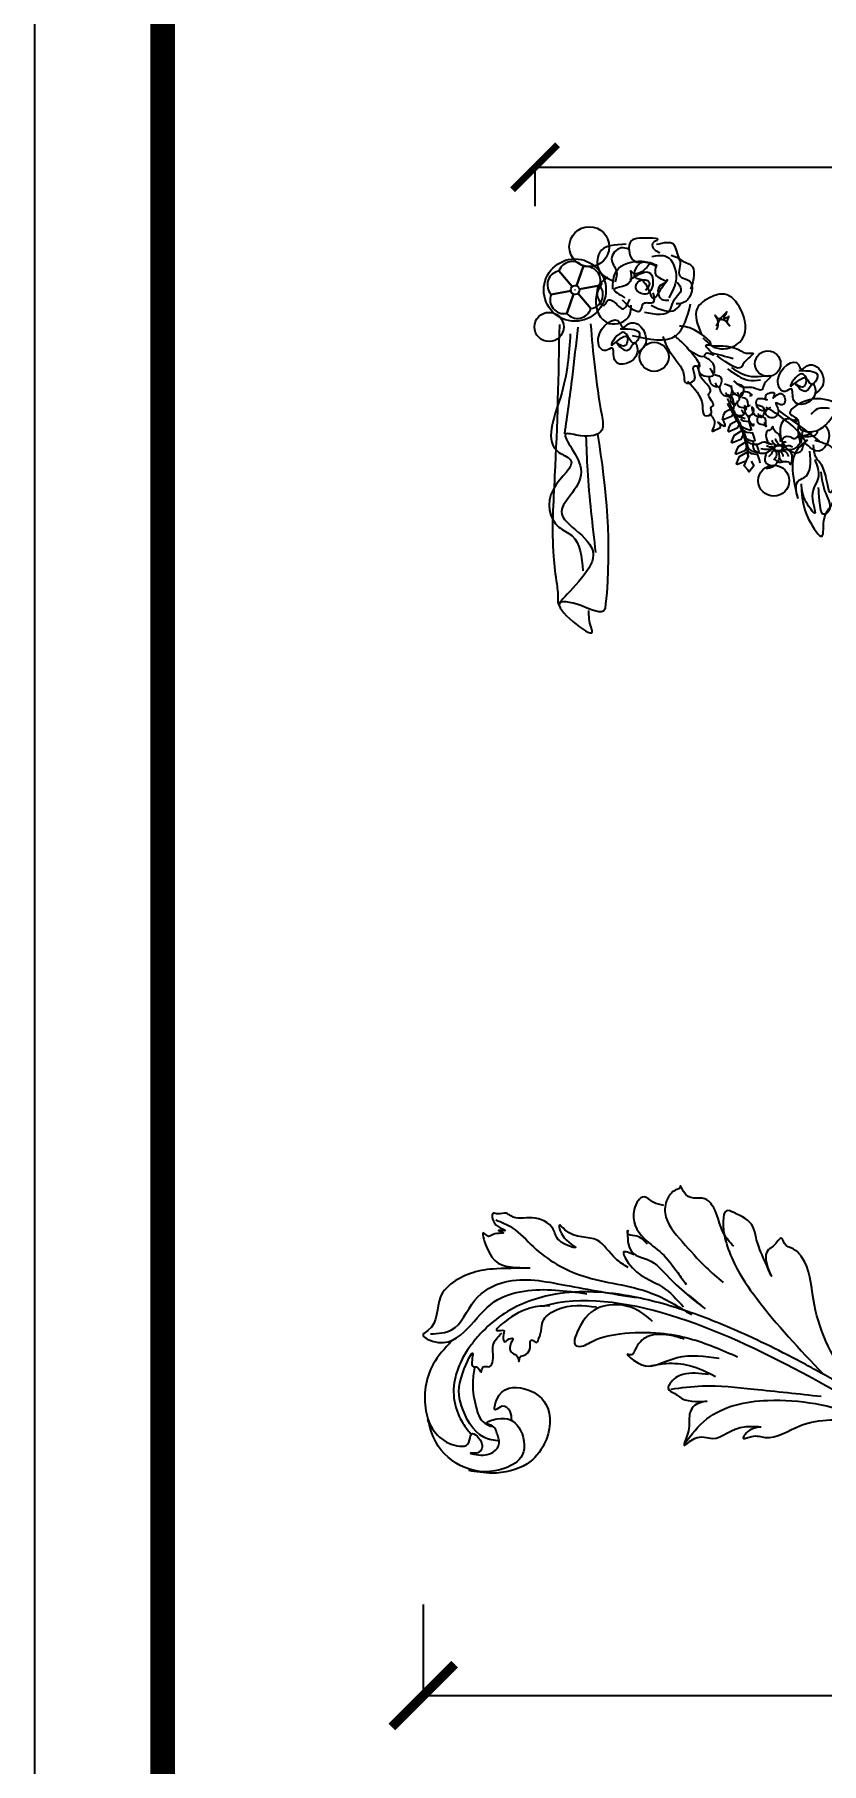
# Model space of a CAD drawing. Extents: x 3172 to 33391, y 13916 to 34175.
# Drawn here: x 13771 to 14648, y 15682 to 17609 of the extents above; entities that cross this region are included whole.
import ezdxf

# ---------------------------------------------------------------- set-up
doc = ezdxf.new("R2010")
doc.units = 0
doc.layers.get('0').update_dxf_attribs({"linetype": 'CONTINUOUS'})
doc.layers.get('DEFPOINTS').update_dxf_attribs({"linetype": 'CONTINUOUS'})
doc.layers.add('PUB_DIM', color=252, linetype='CONTINUOUS')
doc.dimstyles.new('ISO-25', dxfattribs={"dimtxt": 2.5, "dimasz": 2.5, "dimexe": 1.25, "dimexo": 0.625, "dimtad": 1, "dimdec": 4, "dimdsep": 46, "dimlunit": 6, "dimtxsty": 'Standard', "dimcen": 2.5, "dimadec": 0, "dimazin": 0, "dimtfac": 1, "dimtdec": 4, "dimtmove": 0, "dimatfit": 3, "dimfxl": 1, "dimtolj": 1, "dimtzin": 0, "dimarcsym": 0})

# ---------------------------------------------------------------- blocks, each defined once
blk = doc.blocks.new('_ARCHTICK')
at = {"color": 0, "linetype": 'ByBlock', "const_width": 0.15}
blk.add_lwpolyline([(-0.5, -0.5), (0.5, 0.5)], dxfattribs=at)
blk = doc.blocks.new('*D52')
at = {"color": 0, "lineweight": -2}
for p, q in [((14204.3, 15859.3), (14204.3, 15756.5)), ((16011.9, 15858.7), (16011.9, 15756.5)), ((14204.3, 15757.8), (16011.9, 15757.8))]:
    blk.add_line(p, q, dxfattribs=at)
at = {"layer": 'DEFPOINTS', "color": 0}
for p in [(14204.3, 15859.9), (16011.9, 15859.3), (16011.9, 15757.8)]:
    blk.add_point(p, dxfattribs=at)
at = {"color": 0, "lineweight": -2, "xscale": 70, "yscale": 70, "zscale": 70, "rotation": 180}
blk.add_blockref('_ARCHTICK', (14204.3, 15757.8), dxfattribs=at)
at = {"color": 0, "lineweight": -2, "xscale": 70, "yscale": 70, "zscale": 70}
blk.add_blockref('_ARCHTICK', (16011.9, 15757.8), dxfattribs=at)
at = {"color": 0, "insert": (15108.1, 15808.4), "char_height": 100, "attachment_point": 5}
blk.add_mtext('\\A1;1800', dxfattribs=at)
blk = doc.blocks.new('*D68')
at = {"color": 0, "lineweight": -2}
for p, q in [((14329, 17417.2), (14329, 17462)), ((14329, 17460.7), (16129.3, 17460.7)), ((16129.3, 17417.2), (16129.3, 17462))]:
    blk.add_line(p, q, dxfattribs=at)
at = {"layer": 'DEFPOINTS', "color": 0}
for p in [(16129.3, 17460.7), (14329, 17416.6), (16129.3, 17416.6)]:
    blk.add_point(p, dxfattribs=at)
at = {"color": 0, "lineweight": -2, "xscale": 50, "yscale": 50, "zscale": 50, "rotation": 180}
blk.add_blockref('_ARCHTICK', (14329, 17460.7), dxfattribs=at)
at = {"color": 0, "lineweight": -2, "xscale": 50, "yscale": 50, "zscale": 50}
blk.add_blockref('_ARCHTICK', (16129.3, 17460.7), dxfattribs=at)
at = {"color": 0, "insert": (15229.1, 17508), "char_height": 80, "attachment_point": 5}
blk.add_mtext('\\A1;1,800', dxfattribs=at)

msp = doc.modelspace()

# ---------------------------------------------------------------- linework, layer by layer
at = {"color": 7}
for p, q in [((14355.60125, 17345.15166), (14370.42618, 17327.69827)), ((14370.42618, 17327.69827), (14355.60125, 17345.15166)), ((14382.74883, 17349.60727), (14375.23717, 17328.57644)), ((14375.23717, 17328.57644), (14382.74883, 17349.60727)), ((14346.81215, 17319.08262), (14368.78121, 17323.09275)), ((14368.78121, 17323.09275), (14346.81215, 17319.08262)), ((14364.24461, 17297.79993), (14371.94723, 17319.3654)), ((14371.94723, 17319.3654), (14364.24461, 17297.79993)), ((14391.21561, 17303.22287), (14376.75821, 17320.24357)), ((14376.75821, 17320.24357), (14391.21561, 17303.22287)), ((14400.93073, 17328.96116), (14378.40318, 17324.84909)), ((14378.40318, 17324.84909), (14400.93073, 17328.96116))]:
    msp.add_line(p, q, dxfattribs=at)
msp.add_lwpolyline([(22702.221, 13915.60471), (22702.221, 20586.55623), (13771.04168, 20586.55623), (13771.04168, 13915.60471)], close=True)
at = {"const_width": 27.3213}
msp.add_lwpolyline([(22588.38223, 14029.44347), (22588.38223, 20472.71746), (13913.86849, 20472.71746), (13913.86849, 14029.44347)], close=True, dxfattribs=at)
at = {"color": 7}
for points in [[(14550.16811, 17187.47894), (14548.07042, 17183.12869), (14538.81269, 17179.20627), (14537.78208, 17179.70283), (14539.05233, 17183.91741), (14541.04034, 17188.04017), (14547.70844, 17191.98021)], [(14563.05138, 17180.48306), (14557.08851, 17182.34), (14552.3404, 17185.13583), (14550.73959, 17189.7176)], [(14556.29723, 17173.85101), (14554.40046, 17169.91744), (14545.14274, 17165.99502), (14544.11213, 17166.49158), (14545.38238, 17170.70616), (14547.37039, 17174.82891), (14553.74631, 17178.59631)], [(14561.24637, 17163.57052), (14558.26437, 17157.38637), (14549.00664, 17153.46395), (14547.97603, 17153.96051), (14549.24628, 17158.17508), (14551.23429, 17162.29784), (14558.33872, 17166.4957), (14561.48601, 17168.28166)], [(14569.38142, 17167.2718), (14563.41856, 17169.12875), (14558.67045, 17171.92458), (14557.06963, 17176.50635)], [(14570.50411, 17167.49296), (14569.52899, 17171.26522), (14567.70741, 17176.96951), (14561.24753, 17177.79575), (14558.24779, 17180.00319)], [(14574.36801, 17154.96189), (14573.39289, 17158.73415), (14571.57132, 17164.43843), (14565.11143, 17165.26468), (14562.1117, 17167.47212)], [(14565.82805, 17150.94765), (14562.84604, 17144.7635), (14553.58832, 17140.84108), (14552.55771, 17141.33764), (14553.82796, 17145.55221), (14555.81597, 17149.67497), (14562.9204, 17153.87283), (14566.06769, 17155.65879)], [(14573.24533, 17154.74073), (14567.28246, 17156.59768), (14562.53435, 17159.39351), (14560.93354, 17163.97528)], [(14577.827, 17142.11786), (14571.86413, 17143.97481), (14567.11602, 17146.77063), (14565.51521, 17151.35241)], [(14578.94969, 17142.33902), (14577.97457, 17146.11128), (14576.15299, 17151.81556), (14569.69311, 17152.64181), (14566.69337, 17154.84925)], [(14566.91298, 17139.50153), (14563.93098, 17133.31738), (14554.67325, 17129.39496), (14553.64265, 17129.89152), (14554.91289, 17134.1061), (14556.9009, 17138.22885), (14564.00533, 17142.42671), (14567.15262, 17144.21267)], [(14569.76518, 17133.30068), (14572.70943, 17127.81755), (14567.48205, 17121.19109), (14566.6356, 17123.12312), (14562.16374, 17128.07213), (14564.74082, 17133.94331)], [(14580.03463, 17130.8929), (14579.05951, 17134.66516), (14577.23793, 17140.36945), (14570.77805, 17141.19569), (14567.77831, 17143.40313)]]:
    msp.add_lwpolyline(points, dxfattribs=at)
for centre, radius in [((14389.36817, 17372.18619), 22.21623), ((14373.31954, 17323.86342), 34.68676), ((14373.5922, 17323.97092), 4.89048), ((14373.5922, 17323.97092), 3.49615311422651e-12), ((14344.60839, 17282.73415), 16.28924), ((14461.74563, 17249.42753), 16.2055), ((14588.40619, 17241.81459), 14.27426), ((14595.07253, 17111.443), 17.23469)]:
    msp.add_circle(centre, radius, dxfattribs=at)
for centre, start, end in [((14358.41376, 17329.6873), 100.30774124, 222.42947672), ((14370.40684, 17339.87423), 38.25972676, 160.38146224), ((14386.13195, 17334.25764), 340.30774124, 102.42947672), ((14361.4122, 17313.26066), 158.25972676, 280.38146224), ((14388.95755, 17318.77786), 278.25972676, 40.38146224), ((14376.23088, 17307.96782), 220.30774124, 342.42947672)]:
    msp.add_arc(centre, 15.71804, start, end, dxfattribs=at)
for points in [[(14468.5066, 17365.35437), (14463.08215, 17368.06456), (14460.36991, 17376.19514), (14465.79438, 17380.26043), (14456.30156, 17381.61552), (14434.60368, 17376.19514), (14440.02814, 17355.8687), (14450.87708, 17355.8687)], [(14464.43826, 17374.84004), (14483.4239, 17374.84004), (14490.20449, 17358.57889), (14502.40953, 17351.80341), (14502.40953, 17324.70151)], [(14430.53533, 17374.84004), (14400.70075, 17365.35437), (14400.70075, 17345.02794), (14415.61803, 17334.18718)], [(14433.24757, 17369.41965), (14425.11086, 17370.77476), (14414.26191, 17358.57889), (14419.68639, 17345.02794), (14418.33027, 17332.83208)], [(14415.61803, 17324.70151), (14419.68639, 17345.02794), (14448.16485, 17355.8687), (14464.43826, 17350.44832)], [(14459.01379, 17361.28908), (14475.28719, 17361.28908), (14486.13613, 17336.89737), (14477.99943, 17315.21584)], [(14480.71166, 17362.64418), (14490.20449, 17357.2238), (14490.20449, 17339.60756), (14501.05341, 17334.18718), (14496.98506, 17311.15056), (14486.13613, 17308.44036)], [(14410.19356, 17338.25246), (14397.98852, 17320.63622), (14406.12522, 17307.08526), (14410.19356, 17312.50565), (14421.0425, 17307.08526), (14426.46698, 17303.01998), (14434.60368, 17313.86075)], [(14457.65767, 17354.51361), (14453.58932, 17349.09322), (14437.31592, 17343.67284), (14435.9598, 17345.02794), (14435.9598, 17336.89737), (14416.97415, 17324.70151), (14429.17921, 17315.21584)], [(14434.60368, 17335.54227), (14457.65767, 17342.31775), (14460.36991, 17331.47699), (14452.2332, 17319.28113), (14441.38426, 17326.05661), (14445.45261, 17334.18718), (14456.30156, 17332.83208), (14452.2332, 17323.34642)], [(14464.43826, 17351.80341), (14464.43826, 17339.60756), (14475.28719, 17332.83208), (14468.5066, 17328.7668), (14469.86272, 17313.86075), (14477.99943, 17312.50565)], [(14403.41299, 17331.47699), (14396.6324, 17313.86075), (14411.54968, 17286.75883), (14434.60368, 17296.2445), (14435.9598, 17307.08526)], [(14460.36991, 17320.63622), (14460.36991, 17309.79546), (14449.52097, 17308.44036), (14446.80873, 17301.66488), (14426.46698, 17312.50565)], [(14487.49225, 17332.83208), (14491.56061, 17324.70151), (14482.06778, 17309.79546), (14479.35554, 17301.66488), (14450.87708, 17298.95469)], [(14516.09311, 17270.79132), (14529.28276, 17260.03124), (14543.11436, 17258.8882), (14560.33762, 17269.83698), (14558.24609, 17302.29098), (14540.19647, 17319.21211), (14524.96165, 17315.99562), (14509.75063, 17303.41885), (14514.53054, 17274.26232)], [(14437.31592, 17273.20788), (14486.13613, 17273.20788), (14502.40953, 17308.44036)], [(14458.503, 17306.95888), (14485.51441, 17302.10143), (14491.07602, 17308.04066)], [(14531.09768, 17283.80769), (14538.20929, 17291.18364), (14545.5854, 17284.06809), (14543.24155, 17289.27459), (14545.14866, 17294.30759), (14539.94414, 17291.96463), (14542.80481, 17299.51409), (14531.4422, 17292.31168), (14529.87963, 17295.78268), (14532.22348, 17290.57618), (14530.92539, 17279.5557)], [(14362.03485, 17163.64285), (14370.59458, 17226.61123), (14376.88722, 17282.43183)], [(14423.86783, 17280.5864), (14445.54214, 17273.35364), (14439.17162, 17264.60631), (14427.33843, 17276.78937), (14414.16058, 17262.51896), (14431.62884, 17271.79022), (14428.10072, 17261.45901), (14420.39326, 17265.00838), (14431.3798, 17256.65081), (14439.77303, 17265.01646), (14442.91418, 17253.9502), (14417.76518, 17245.60486), (14414.59718, 17259.29448), (14407.76322, 17256.395), (14399.34707, 17270.02784), (14423.59586, 17287.44548), (14426.27345, 17282.22698), (14433.29919, 17286.1378), (14444.61521, 17285.04939), (14451.30741, 17262.31585), (14443.51559, 17254.36035)], [(14368.21583, 17274.98589), (14357.20719, 17204.26936), (14355.63453, 17142.9817), (14368.21583, 17135.12431), (14349.34389, 17102.12325), (14355.63453, 17059.69334), (14369.78851, 17050.26447), (14382.36981, 17010.97751)], [(14511.81753, 17243.26013), (14513.81908, 17230.22363), (14527.7716, 17229.18918), (14523.96974, 17236.33175)], [(14528.83562, 17231.16574), (14528.33158, 17240.06367), (14522.88082, 17246.32856), (14517.79301, 17249.26117)], [(14623.15002, 17234.04266), (14643.83914, 17227.13866), (14637.75819, 17218.78894), (14626.46287, 17230.41822), (14613.88402, 17216.79646), (14630.55826, 17225.6463), (14627.19051, 17215.7847), (14619.83339, 17219.17273), (14630.32054, 17211.19505), (14638.33226, 17219.18044), (14641.33064, 17208.6172), (14617.32477, 17200.65119), (14614.30077, 17213.71855), (14607.77745, 17210.95087), (14599.74385, 17223.96403), (14622.89042, 17240.58996), (14625.4463, 17235.60866), (14632.15269, 17239.34172), (14642.95434, 17238.30278), (14649.34235, 17216.60259), (14641.9047, 17209.0087)], [(14531.80353, 17215.56623), (14526.23821, 17218.38522), (14523.74908, 17223.63826), (14523.2953, 17227.72387)], [(14528.82009, 17229.87305), (14536.61964, 17224.93284), (14533.36963, 17215.69425), (14529.85511, 17220.13594)], [(14543.30112, 17204.93314), (14537.73581, 17207.75213), (14535.24668, 17213.00517), (14534.79289, 17217.09078)], [(14540.31768, 17219.23996), (14548.11723, 17214.29975), (14544.86722, 17205.06116), (14541.3527, 17209.50285)], [(14550.13128, 17197.00354), (14548.5401, 17204.63385), (14543.24514, 17207.11117)], [(14551.62154, 17198.05907), (14551.60607, 17195.26892), (14547.74976, 17199.44017), (14547.92357, 17206.2447), (14552.90768, 17209.07723)], [(14556.44679, 17205.46942), (14550.88148, 17208.28841), (14548.39235, 17213.54145), (14547.93856, 17217.62706)], [(14555.75405, 17206.88479), (14555.99348, 17200.96281), (14552.77437, 17197.30452)], [(14553.46335, 17219.77624), (14561.2629, 17214.83602), (14558.01289, 17205.59743), (14554.49837, 17210.03913)], [(14567.87947, 17206.38754), (14570.6368, 17206.81455), (14565.94219, 17210.01315), (14559.23779, 17208.83719), (14557.1717, 17203.48969)], [(14566.36906, 17194.17181), (14564.77788, 17201.80212), (14559.48292, 17204.27944)], [(14586.34915, 17201.96001), (14586.74803, 17207.05026), (14595.72728, 17208.47669), (14594.20141, 17203.34901), (14601.36217, 17208.66383), (14607.14337, 17204.34294), (14604.60027, 17195.79684), (14597.18346, 17198.37107), (14600.31182, 17188.88508), (14590.3885, 17181.78619), (14586.20631, 17188.98073), (14591.14969, 17193.09368), (14582.2436, 17189.41324), (14576.20634, 17201.62316), (14588.05791, 17201.45265)], [(14662.43137, 17198.67763), (14629.88456, 17200.03273), (14613.61114, 17185.12667), (14621.74785, 17179.70629), (14623.10397, 17171.57572), (14638.02126, 17166.15534), (14663.78749, 17187.83687)], [(14543.294, 17197.89656), (14546.01941, 17192.38624), (14558.08135, 17170.17614), (14564.30043, 17150.41353), (14566.01105, 17138.15787)], [(14550.44452, 17195.01836), (14551.84561, 17185.8928), (14561.61237, 17185.16869), (14558.95107, 17190.16849)], [(14561.88514, 17195.62413), (14564.10391, 17190.71275), (14562.68071, 17191.80897), (14555.81965, 17194.15827), (14554.69772, 17200.49312)], [(14567.74588, 17184.70515), (14567.7304, 17181.91499), (14563.87409, 17186.08624), (14564.04791, 17192.89077), (14569.03201, 17195.7233)], [(14572.25488, 17175.4945), (14572.2394, 17172.70435), (14568.38309, 17176.8756), (14568.55691, 17183.68012), (14573.54101, 17186.51266)], [(14571.87838, 17193.53086), (14572.11781, 17187.60888), (14568.89871, 17183.95059)], [(14579.50411, 17181.7861), (14573.9388, 17184.60509), (14571.44967, 17189.85813), (14570.99589, 17193.94374)], [(14576.52067, 17196.09292), (14584.32023, 17191.1527), (14581.07021, 17181.91411), (14577.55569, 17186.35581)], [(14586.33427, 17173.8565), (14584.74309, 17181.4868), (14579.44813, 17183.96412)], [(14631.24067, 17153.95948), (14624.46008, 17163.44515), (14586.4888, 17193.25725)], [(14646.15795, 17155.31458), (14627.17232, 17170.22062), (14601.40609, 17189.19197)], [(14657.0069, 17191.90216), (14642.0896, 17190.54706), (14636.66515, 17185.12667)], [(14584.17149, 17176.58985), (14586.39026, 17171.67847), (14584.96706, 17172.77468), (14578.106, 17175.12399), (14576.98407, 17181.45884)], [(14632.59679, 17156.66967), (14616.32337, 17133.63305), (14621.74785, 17092.98018), (14621.74785, 17110.59642), (14628.52844, 17114.66171), (14635.30903, 17144.47381)], [(14640.7335, 17156.66967), (14659.71913, 17148.5391), (14666.49972, 17116.0168), (14658.36302, 17098.40057), (14650.22631, 17125.50248), (14642.0896, 17137.69834), (14639.37738, 17151.24929)], [(14596.27192, 17135.44165), (14601.14322, 17132.06562), (14605.95701, 17132.82268)], [(14640.7335, 17134.98815), (14644.80184, 17116.0168), (14638.02126, 17094.33528), (14640.7335, 17075.36395), (14631.24067, 17087.5598), (14625.8162, 17107.88623)], [(14647.51407, 17121.43718), (14652.93854, 17097.04547), (14655.65078, 17076.71904), (14651.58243, 17074.00885), (14646.15795, 17088.9149), (14644.80184, 17103.82095)], [(14625.8162, 17103.82095), (14633.95291, 17068.58847), (14648.87019, 17049.61713), (14651.58243, 17069.94357), (14663.78749, 17094.33528), (14663.78749, 17099.75566)], [(14550.39574, 16258.39636), (14539.3756, 16272.34452), (14532.02887, 16292.16557), (14518.06991, 16311.25251), (14494.56022, 16319.32778), (14490.8868, 16325.20067), (14489.95707, 16322.83942), (14488.68279, 16322.26419), (14477.66265, 16313.45482), (14473.98923, 16295.10198), (14493.09091, 16263.53515), (14519.53932, 16234.90473), (14538.6409, 16218.0201)], [(14472.51993, 16303.91135), (14460.76508, 16307.58193), (14450.47954, 16313.45482), (14439.45939, 16299.50666), (14450.47954, 16267.20573), (14470.31581, 16250.3211), (14487.94809, 16229.03178), (14497.49893, 16215.81779)], [(14701.73957, 16088.082), (14678.22988, 16112.30774), (14639.29192, 16198.93315), (14626.06766, 16246.65051), (14616.51682, 16255.45988), (14606.96598, 16261.33277), (14604.02726, 16267.20573), (14594.47653, 16258.39636), (14589.3337, 16254.72578), (14588.59911, 16234.17056), (14592.27242, 16225.36126), (14581.98698, 16248.85289), (14575.37485, 16267.93983), (14571.70143, 16280.41972), (14550.39574, 16295.83615), (14542.31431, 16298.03846), (14538.6409, 16286.29267), (14541.2992, 16264.90345), (14551.33636, 16238.82711), (14576.09446, 16200.04691), (14649.69961, 16116.469)], [(14432.84726, 16234.90473), (14418.88841, 16244.4482), (14398.31742, 16265.00336), (14362.31818, 16276.7492), (14356.44075, 16281.88799), (14359.37946, 16270.87625), (14374.07302, 16256.92809), (14355.70605, 16265.00336), (14349.09392, 16277.48331), (14325.58422, 16289.96319), (14302.07453, 16292.16557), (14296.93181, 16295.10198), (14287.2696, 16294.46183), (14282.23825, 16295.10198), (14283.70755, 16284.0903), (14293.25839, 16277.48331), (14295.4624, 16276.01503), (14288.11567, 16276.01503), (14293.25839, 16273.81272), (14282.23825, 16271.61035), (14277.09542, 16269.40804), (14271.9527, 16273.07862), (14274.89141, 16257.66219), (14307.21724, 16234.90473), (14322.64551, 16234.17056), (14291.05438, 16233.43646), (14262.40186, 16229.76594), (14223.4639, 16201.86963), (14209.50504, 16164.42985), (14204.36232, 16160.02516), (14214.64776, 16152.684), (14253.58572, 16166.63216), (14283.70755, 16196.73078), (14316.76809, 16208.47663), (14386.56258, 16205.54015)], [(14285.17696, 16287.76088), (14303.54383, 16278.95151), (14327.05363, 16257.66219), (14382.15445, 16225.36126), (14458.56097, 16206.27432), (14503.37635, 16182.04852)], [(14454.15295, 16260.59867), (14440.1941, 16270.14214), (14432.11256, 16273.07862), (14432.11256, 16275.28093), (14432.84726, 16261.33277), (14454.15295, 16243.7141), (14483.54007, 16218.0201), (14518.06991, 16189.38968), (14498.23363, 16205.54015)], [(14439.45939, 16248.85289), (14427.70454, 16251.7893), (14432.84726, 16240.04352), (14471.05052, 16212.88131), (14494.56022, 16190.85789)], [(14212.44376, 16160.75926), (14235.95345, 16165.16395), (14261.66726, 16198.19905), (14295.4624, 16218.7542), (14362.31818, 16215.08362), (14441.6634, 16201.13546)], [(14345.28757, 16191.9483), (14294.72769, 16173.97332), (14286.64626, 16164.42985), (14293.99309, 16164.42985), (14293.25839, 16157.82279), (14295.4624, 16151.9499), (14298.40111, 16154.15221), (14304.27853, 16155.62048), (14302.07453, 16150.48169), (14303.54383, 16139.46995), (14309.42125, 16135.06526), (14310.89066, 16129.92647), (14313.09467, 16135.79936), (14316.03338, 16136.53353), (14323.38021, 16145.34284), (14323.38021, 16151.21579), (14324.11492, 16153.4181), (14327.05363, 16153.4181), (14329.99234, 16151.21579), (14332.93106, 16154.88637), (14338.80848, 16176.90973), (14353.50204, 16187.92147), (14397.58272, 16190.85789)], [(14460.03038, 16174.70742), (14440.1941, 16188.65558), (14402.72544, 16190.85789), (14377.01174, 16165.16395), (14374.80773, 16147.54521), (14382.88916, 16147.54521), (14390.23589, 16151.21579), (14423.29642, 16160.75926), (14468.84651, 16161.49337), (14501.17234, 16155.62048), (14554.80387, 16135.06526)], [(14235.95345, 16152.684), (14215.38247, 16126.99006), (14207.30104, 16074.86795), (14236.68816, 16037.42816), (14255.05513, 16039.63054), (14257.99385, 16049.17401), (14269.74869, 16038.16233), (14269.01399, 16031.55527), (14263.13656, 16027.88469), (14257.25914, 16027.88469), (14271.218, 16025.68238), (14288.85027, 16041.83285), (14287.38097, 16046.97164), (14281.50354, 16057.98338), (14275.62612, 16060.91979), (14286.64626, 16066.05864), (14310.89066, 16056.51517), (14314.56408, 16025.68238), (14295.4624, 16011.00012), (14250.64701, 16011.73422), (14218.32118, 16040.36464), (14209.50504, 16065.32448)], [(14289.58497, 16041.09874), (14271.9527, 16045.50343), (14246.97359, 16080.7409), (14248.443, 16117.44659), (14259.46315, 16138.73584), (14258.72855, 16131.39474), (14260.19785, 16124.05358), (14263.87127, 16124.05358), (14269.01399, 16118.18069), (14271.218, 16124.05358), (14277.09542, 16124.05358), (14282.23825, 16138.00174), (14282.23825, 16148.27931), (14291.78898, 16161.49337)], [(14495.29492, 16154.88637), (14478.39735, 16159.29099), (14451.94895, 16156.35458), (14439.45939, 16140.93822), (14436.52068, 16137.26764), (14432.11256, 16138.00174), (14438.72469, 16131.39474), (14469.95994, 16128.33783), (14487.21349, 16134.33116), (14534.27417, 16133.64413)], [(14530.2672, 16113.07222), (14501.00028, 16125.11406), (14475.17651, 16127.4077), (14456.81288, 16124.54062)], [(14522.2332, 16115.36592), (14493.54004, 16115.36592), (14479.19351, 16105.04435), (14477.47194, 16099.88356), (14484.93218, 16094.14932), (14495.83557, 16087.26827), (14519.93767, 16085.54801), (14508.46053, 16082.10748), (14501.00028, 16068.91882), (14499.27871, 16049.99593), (14495.26161, 16036.80727), (14506.73885, 16044.26176), (14526.82406, 16044.26176), (14564.12508, 16057.45042), (14580.19318, 16056.87698), (14570.43761, 16054.58334), (14561.25579, 16044.26176), (14570.43761, 16046.5554), (14585.358, 16045.40858), (14624.95444, 16058.59724), (14691.52238, 16062.61121), (14749.48246, 16045.98202), (14760.9597, 16037.38071)], [(14480.34122, 16099.31011), (14515.34681, 16102.75064), (14572.73304, 16099.31011), (14647.90893, 16091.28224)], [(14495.83557, 16038.52753), (14520.51163, 16066.05174), (14588.22728, 16086.69489), (14692.09623, 16069.49226), (14725.38025, 16056.87698)]]:
    msp.add_spline(points, degree=3, dxfattribs=at)
for points, knots in [([(14355.89841, 16972.5972), (14355.67984, 16972.97945), (14354.32886, 16976.1526), (14355.10544, 16986.16594), (14352.29377, 17002.85429), (14346.82831, 17046.96567), (14353.50704, 17143.17867), (14355.28917, 17229.32051), (14356.45219, 17285.53676)], [473.0995433655, 473.0995433655, 473.0995433655, 473.0995433655, 475.6855767223, 491.8612960738, 503.4078845556, 541.9638758801, 652.8652729851, 861.1973299464, 861.1973299464, 861.1973299464, 861.1973299464]), ([(14390.82129, 17286.04552), (14393.57977, 17254.17516), (14396.78539, 17217.13864), (14407.41861, 17162.68165), (14383.19221, 17159.27923), (14349.1983, 17169.77473), (14402.67403, 17116.16725), (14327.11854, 17070.82117), (14429.39869, 17038.19464), (14358.78352, 16981.6303), (14355.72189, 16973.54327)], [0, 0, 0, 0, 126.5197985633, 147.0285641886, 177.2473210586, 197.2829834766, 248.8995249381, 313.8373709378, 397.7759729264, 463.9190351526, 463.9190351526, 463.9190351526, 463.9190351526]), ([(14566.72883, 17138.06607), (14566.66204, 17142.64091), (14566.42058, 17159.17993), (14554.83005, 17180.26409), (14546.37515, 17196.89975), (14543.32384, 17202.95117)], [0, 0, 0, 0, 64.4776349695, 233.1005139697, 329.790973727, 329.790973727, 329.790973727, 329.790973727]), ([(14652.31048, 17172.81212), (14652.86335, 17172.24839), (14662.08222, 17161.46928), (14646.9128, 17131.30753), (14627.67978, 17158.9382), (14626.67198, 17138.51748), (14597.38185, 17146.88835), (14601.86182, 17188.28243), (14619.04975, 17177.47439), (14620.02226, 17180.04026), (14620.23513, 17181.28677)], [251.2869043387, 251.2869043387, 251.2869043387, 251.2869043387, 254.0033687447, 299.9716786941, 324.3482949142, 337.226903169, 365.0211399354, 416.8157701823, 426.9910733471, 432.8069289694, 432.8069289694, 432.8069289694, 432.8069289694]), ([(14622.74445, 17173.74311), (14620.23592, 17167.64492), (14626.53754, 17144.65024), (14626.53289, 17161.76183), (14627.2774, 17167.4206)], [91.6866205245, 91.6866205245, 91.6866205245, 91.6866205245, 121.5735125736, 140.8284803172, 140.8284803172, 140.8284803172, 140.8284803172]), ([(14637.31122, 17166.08848), (14637.22906, 17165.62892), (14635.96382, 17162.31453), (14619.09498, 17161.0925), (14643.00453, 17159.44931), (14644.05447, 17166.16093), (14643.97881, 17167.56037)], [172.6376684268, 172.6376684268, 172.6376684268, 172.6376684268, 174.820573551, 189.5412874229, 213.488860504, 219.271561216, 219.271561216, 219.271561216, 219.271561216]), ([(14398.73483, 17163.40458), (14407.97055, 17103.30107), (14414.83214, 17040.08019), (14406.14871, 16959.89075), (14382.16585, 16973.80159), (14332.45791, 16982.91248), (14398.95154, 16929.64641), (14389.13943, 16953.31121), (14389.00558, 16960.65812), (14388.89259, 16966.85935)], [54.0304087502, 54.0304087502, 54.0304087502, 54.0304087502, 286.549536755, 293.5310182115, 326.8655766954, 357.1311685113, 415.532411689, 419.8622819168, 443.2986917496, 443.2986917496, 443.2986917496, 443.2986917496]), ([(14396.81082, 17031.25138), (14393.19142, 17061.82917), (14388.07973, 17105.01428), (14386.43082, 17148.42078), (14386.10381, 17161.10259)], [0, 0, 0, 0, 114.0435858101, 161.0640824015, 161.0640824015, 161.0640824015, 161.0640824015]), ([(15043.4887, 15994.47623), (15043.64592, 15994.49141), (15043.85297, 15994.50016), (15044.48039, 15994.48253), (15044.95229, 15994.42934), (15045.91421, 15994.22731), (15046.40421, 15994.0789), (15047.27303, 15993.73113), (15047.65099, 15993.5314), (15048.05749, 15993.26827), (15048.16644, 15993.18731), (15048.29873, 15993.07888), (15048.34087, 15993.04118), (15048.4246, 15992.96072), (15048.46389, 15992.91984), (15048.57818, 15992.79129), (15048.65006, 15992.69765), (15048.83496, 15992.41163), (15048.95031, 15992.19151), (15049.17193, 15991.60157), (15049.27664, 15991.23192), (15049.43453, 15990.33729), (15049.48716, 15989.8131), (15049.50915, 15988.63726), (15049.47853, 15987.98612), (15049.26788, 15986.1491), (15049.00307, 15984.88938), (15048.20846, 15982.31092), (15047.67957, 15980.99241), (15046.41207, 15978.45605), (15045.67354, 15977.2383), (15044.07701, 15975.04266), (15043.21885, 15974.06569), (15041.89727, 15972.82107), (15041.43078, 15972.4319), (15040.70271, 15971.8948), (15040.43187, 15971.71178), (15039.95571, 15971.41729), (15039.74531, 15971.29736), (15039.31575, 15971.0717), (15039.09866, 15970.96723), (15038.43838, 15970.67697), (15037.98603, 15970.51414), (15036.66734, 15970.13655), (15035.76097, 15969.98648), (15033.82671, 15969.88522), (15032.79962, 15969.93542), (15030.67137, 15970.25163), (15029.57111, 15970.51792), (15027.36999, 15971.25907), (15026.2696, 15971.73381), (15023.78941, 15973.05017), (15022.44076, 15973.96216), (15020.67423, 15975.45184), (15020.13994, 15975.9526), (15019.14901, 15976.98506), (15018.68341, 15977.52564), (15017.23755, 15979.39283), (15016.37491, 15980.82802), (15014.93663, 15983.9544), (15014.36259, 15985.64551), (15013.52632, 15989.22435), (15013.26472, 15991.11134), (15013.06764, 15994.98802), (15013.13222, 15996.97718), (15013.66556, 16001.68573), (15014.27609, 16004.40228), (15015.70336, 16008.58429), (15016.35657, 16010.13721), (15017.86689, 16013.11709), (15018.72491, 16014.52846), (15020.63976, 16017.19243), (15021.69355, 16018.44153), (15025.80962, 16022.63751), (15029.37305, 16025.07081), (15035.26725, 16027.6366), (15037.34584, 16028.31209), (15040.80042, 16029.07238), (15042.1414, 16029.28331), (15044.87118, 16029.54362), (15046.25764, 16029.59291), (15050.36517, 16029.49838), (15053.09516, 16029.12317), (15058.30428, 16027.78853), (15060.78156, 16026.82962), (15063.9851, 16025.10389), (15064.91111, 16024.53427), (15066.4016, 16023.49118), (15066.99274, 16023.0382), (15068.05311, 16022.14849), (15068.52941, 16021.71511), (15069.45813, 16020.80086), (15069.9081, 16020.32216), (15071.21474, 16018.82208), (15072.02832, 16017.73641), (15074.0847, 16014.54917), (15075.20363, 16012.28501), (15077.01015, 16007.3924), (15077.69689, 16004.76531), (15078.59621, 15999.31837), (15078.80879, 15996.49923), (15078.74875, 15990.85497), (15078.47615, 15988.03024), (15077.70162, 15983.84616), (15077.36702, 15982.41922), (15076.56787, 15979.59872), (15076.10395, 15978.20788), (15074.52981, 15974.10464), (15073.23684, 15971.46127), (15069.40268, 15965.04668), (15066.56426, 15961.45347), (15060.16486, 15955.14735), (15056.60508, 15952.43629), (15051.11552, 15949.28245), (15049.34124, 15948.40711), (15045.66139, 15946.86178), (15043.76106, 15946.19326), (15038.23735, 15944.57717), (15034.47486, 15943.84979), (15026.62966, 15942.92885), (15022.54862, 15942.7359), (15014.18899, 15942.76458), (15009.91123, 15942.98589), (15003.89473, 15943.48169), (15002.18625, 15943.64221), (14998.78354, 15943.99781), (14997.08623, 15944.19351), (14992.00629, 15944.83281), (14988.63561, 15945.32863), (14978.57002, 15947.01304), (14971.92148, 15948.3986), (14948.46672, 15954.15213), (14931.98798, 15959.80332), (14899.77113, 15973.03573), (14884.03513, 15980.61629), (14862.10504, 15991.98902), (14855.61371, 15995.45721), (14842.77475, 16002.4557), (14836.42255, 16005.99296), (14817.50485, 16016.71159), (14805.07811, 16023.99992), (14768.96186, 16045.56917), (14745.32044, 16060.17537), (14695.88404, 16089.9516), (14670.0897, 16105.12027), (14636.15979, 16123.61831), (14630.1277, 16126.85774), (14617.85087, 16133.33559), (14611.61011, 16136.57101), (14592.62677, 16146.20196), (14579.62329, 16152.52217), (14545.62376, 16168.06109), (14524.29621, 16176.88041), (14481.42594, 16191.82615), (14459.88346, 16197.95484), (14423.63994, 16204.93046), (14408.77844, 16206.79759), (14379.66975, 16207.94429), (14365.41945, 16207.22364), (14341.56663, 16203.21737), (14331.74137, 16200.66814), (14312.80076, 16193.6273), (14303.68652, 16189.13409), (14286.40653, 16178.02185), (14278.24336, 16171.40342), (14267.88741, 16160.83026), (14265.18537, 16157.84564), (14259.94562, 16151.54507), (14257.41728, 16148.23399), (14251.75974, 16140.00081), (14248.76512, 16134.9441), (14243.68858, 16124.31242), (14241.60563, 16118.73508), (14239.11235, 16108.56454), (14238.41717, 16104.06881), (14237.97478, 16094.89664), (14238.22957, 16090.2202), (14239.43928, 16083.27336), (14239.96019, 16081.01851), (14241.01907, 16077.39027), (14241.4733, 16076.01298), (14242.47248, 16073.2899), (14243.01789, 16071.9411), (14244.78052, 16067.93773), (14246.12386, 16065.32601), (14250.09905, 16058.53608), (14252.98829, 16054.48654), (14256.70252, 16050.11896), (14257.22533, 16049.52105), (14257.7559, 16048.93102)], [27.0293241735, 27.0293241735, 27.0293241735, 27.0293241735, 28.8332181559, 28.8332181559, 31.7728345876, 31.7728345876, 34.7124510193, 34.7124510193, 37.652067451, 37.652067451, 39.1143147169, 39.1143147169, 40.0683191167, 40.0683191167, 41.0223235164, 41.0223235164, 42.9303323159, 42.9303323159, 45.8528233369, 45.8528233369, 48.7753143579, 48.7753143579, 51.697805379, 51.697805379, 54.6202964, 54.6202964, 59.4213306715, 59.4213306715, 64.222364943, 64.222364943, 69.0233992146, 69.0233992146, 73.8244334861, 73.8244334861, 76.4603815887, 76.4603815887, 78.0735982118, 78.0735982118, 79.3883423317, 79.3883423317, 80.7030864516, 80.7030864516, 83.3325746914, 83.3325746914, 88.0967404003, 88.0967404003, 92.8609061092, 92.8609061092, 97.6250718182, 97.6250718182, 102.3892375271, 102.3892375271, 108.7512392353, 108.7512392353, 111.7776234493, 111.7776234493, 114.8040076633, 114.8040076633, 121.771405797, 121.771405797, 128.7388039307, 128.7388039307, 135.7062020645, 135.7062020645, 142.6736001982, 142.6736001982, 152.2181582413, 152.2181582413, 158.1875987036, 158.1875987036, 164.3563475692, 164.3563475692, 170.5250964348, 170.5250964348, 186.6513091109, 186.6513091109, 194.8801383135, 194.8801383135, 199.9977110138, 199.9977110138, 205.1152837141, 205.1152837141, 215.1225451683, 215.1225451683, 225.1298066224, 225.1298066224, 229.4908573766, 229.4908573766, 232.5788210104, 232.5788210104, 235.3107773695, 235.3107773695, 238.0427337285, 238.0427337285, 243.5066464466, 243.5066464466, 252.9805519545, 252.9805519545, 262.4544574623, 262.4544574623, 271.9283629702, 271.9283629702, 281.4022684781, 281.4022684781, 286.4260739175, 286.4260739175, 291.4498793569, 291.4498793569, 301.4974902357, 301.4974902357, 317.0580335861, 317.0580335861, 332.6185769365, 332.6185769365, 339.8493532889, 339.8493532889, 347.0801296413, 347.0801296413, 360.229290896, 360.229290896, 373.3784521508, 373.3784521508, 386.5276134056, 386.5276134056, 391.7176587032, 391.7176587032, 396.9077040008, 396.9077040008, 407.2877945961, 407.2877945961, 428.0479757867, 428.0479757867, 481.1846532856, 481.1846532856, 534.3213307845, 534.3213307845, 556.9769472173, 556.9769472173, 579.6325636502, 579.6325636502, 624.9437965159, 624.9437965159, 711.5195213531, 711.5195213531, 798.0952461904, 798.0952461904, 816.4374545771, 816.4374545771, 834.7796629639, 834.7796629639, 871.4640797374, 871.4640797374, 929.0489165542, 929.0489165542, 986.6337533711, 986.6337533711, 1027.3851756198, 1027.3851756198, 1068.1365978686, 1068.1365978686, 1097.9817258413, 1097.9817258413, 1127.8268538139, 1127.8268538139, 1157.6719817866, 1157.6719817866, 1168.6200954826, 1168.6200954826, 1179.5682091786, 1179.5682091786, 1194.6698439724, 1194.6698439724, 1209.7714787661, 1209.7714787661, 1221.1358313173, 1221.1358313173, 1232.5001838685, 1232.5001838685, 1237.947313966, 1237.947313966, 1241.2858996452, 1241.2858996452, 1244.6244853244, 1244.6244853244, 1251.3016566827, 1251.3016566827, 1262.4758665035, 1262.4758665035, 1264.2737773806, 1264.2737773806, 1264.2737773806, 1264.2737773806]), ([(15030.97224, 15981.51613), (15031.91342, 15991.32377), (15033.46545, 16007.49666), (15067.84625, 16000.79746), (15051.0827, 15951.58101), (15000.0121, 15967.35363), (15000.98292, 16020.24357), (15038.96848, 16044.32461), (15083.86351, 16032.8738), (15095.66516, 15978.34347), (15058.16835, 15932.52142), (14964.81201, 15930.99247), (14816.24683, 15998.66073), (14644.14068, 16119.36413), (14422.33215, 16214.63344), (14338.07812, 16191.72346)], [0, 0, 0, 0, 23.8433201402, 39.317859571, 78.3344232818, 111.6110198781, 161.1926461332, 198.0810127862, 233.3265963747, 282.3743358541, 335.8678606752, 388.4837391247, 547.3954625222, 809.8287973614, 1084.3570043467, 1084.3570043467, 1084.3570043467, 1084.3570043467])]:
    msp.add_open_spline(points, degree=3, knots=knots, dxfattribs=at)
for points in [[(14618.41977, 17175.71165), (14619.58429, 17176.96446), (14620.74882, 17178.21727), (14621.90448, 17179.42962)], [(14594.50111, 17153.74351), (14595.13235, 17152.56029), (14595.7636, 17151.37706), (14596.27982, 17150.49218)]]:
    msp.add_open_spline(points, degree=3, dxfattribs=at)
for points in [[(14261.40163, 16123.03672), (14259.49075, 16104.89718), (14263.31251, 16078.64265), (14270.95602, 16062.88987), (14280.51053, 16057.63897)], [(14302.9635, 16064.32194), (14301.05262, 16074.34644), (14292.45361, 16080.07472), (14284.80998, 16076.25583), (14286.24317, 16087.71239), (14317.29515, 16099.64627), (14340.70362, 16082.9388), (14339.27043, 16038.06742), (14320.16153, 16016.10904), (14280.98822, 16005.60723), (14255.19119, 16008.47137)]]:
    msp.add_spline(points, degree=3)
at = {"layer": 'DEFPOINTS', "color": 7}
for points in [[(14602.57385, 17154.99706), (14602.26228, 17160.44358), (14597.74646, 17165.42334), (14594.45603, 17169.77123), (14593.96459, 17171.73556), (14591.99865, 17168.78901), (14588.06714, 17166.82467), (14586.59282, 17159.45818), (14591.01577, 17152.50735), (14593.47315, 17152.04042)], [(14603.79356, 17154.54719), (14606.46709, 17159.97682), (14613.63042, 17160.13241), (14618.53692, 17158.47596), (14622.46862, 17161.91368), (14623.4515, 17163.87802), (14623.94294, 17158.96713), (14623.94294, 17153.56497), (14617.06261, 17146.68964), (14606.7422, 17146.19858)], [(14590.03307, 17152.09169), (14584.1358, 17154.54719), (14576.27259, 17151.60064), (14572.83251, 17152.58286), (14572.34107, 17154.54719), (14571.84963, 17150.61842), (14575.78115, 17143.74309), (14585.11868, 17142.26981), (14591.99883, 17145.70742)], [(14594.00902, 17146.90508), (14589.80449, 17146.12714), (14580.61651, 17147.06083)], [(14594.78766, 17149.23937), (14593.54166, 17148.77261), (14586.84569, 17150.32864)], [(14597.74646, 17150.63998), (14596.34468, 17151.57366), (14593.07458, 17156.24209)], [(14595.93052, 17150.12736), (14600.84492, 17151.60064), (14605.26788, 17149.6362), (14605.26788, 17145.21637), (14600.35348, 17143.74309), (14594.45621, 17145.70742), (14595.43908, 17149.6362)], [(14596.50046, 17149.55054), (14600.54948, 17150.79557), (14604.44244, 17148.77261), (14603.66379, 17145.81581), (14599.14797, 17144.72653), (14596.50046, 17145.81581), (14596.18917, 17148.61686), (14597.27911, 17150.17305)], [(14600.54948, 17152.04042), (14599.14797, 17153.59662), (14596.65625, 17157.95387)], [(14612.38442, 17145.50463), (14614.60541, 17141.77865), (14615.09685, 17135.39448), (14613.78592, 17129.32066), (14613.13109, 17131.03244), (14605.26788, 17132.44782), (14601.32813, 17137.25706)], [(14604.90979, 17150.95115), (14605.22109, 17153.59662), (14608.80275, 17154.99706)], [(14606.15552, 17149.08378), (14612.85177, 17150.63998), (14615.81057, 17149.23937)], [(14587.08443, 17142.76087), (14585.61012, 17137.84987), (14587.08443, 17130.48349), (14590.52451, 17128.51905), (14586.59299, 17125.57249), (14592.49027, 17126.55471), (14597.40484, 17129.99233), (14600.84492, 17134.90332), (14600.84492, 17143.74309)], [(14593.38615, 17144.88212), (14592.76301, 17142.3924), (14589.02584, 17138.03516)], [(14597.59068, 17143.63726), (14598.21354, 17139.74694), (14594.63188, 17134.30042)], [(14602.88515, 17143.48168), (14604.75401, 17141.45872), (14605.0653, 17138.50192)], [(14605.68844, 17144.88212), (14608.95854, 17143.32609), (14611.29448, 17138.50192)]]:
    msp.add_spline(points, degree=3, dxfattribs=at)
at = {"layer": 'PUB_DIM', "color": 7}
for points, knots in [([(14464.23168, 17351.42923), (14457.8306, 17354.10206), (14444.33955, 17359.73539), (14435.1008, 17336.74189), (14454.31192, 17336.13582), (14458.29436, 17306.88265), (14469.26207, 17325.36322), (14473.89905, 17331.63658), (14476.99537, 17335.82559)], [0, 0, 0, 0, 57.4837572399, 121.15396553, 138.8065837116, 206.997444701, 242.3211380621, 313.3123454457, 313.3123454457, 313.3123454457, 313.3123454457]), ([(14500.12294, 17257.18875), (14507.80609, 17252.40019), (14517.43392, 17246.3996), (14519.90037, 17255.84201), (14534.99837, 17247.28399), (14514.008, 17263.81806), (14532.77973, 17261.41673), (14504.63839, 17282.92605), (14494.58613, 17283.37039), (14490.15046, 17283.56645)], [0, 0, 0, 0, 55.8299224219, 69.9610064841, 92.5687199992, 128.5766536362, 144.3681026865, 207.9176878147, 258.1056200035, 258.1056200035, 258.1056200035, 258.1056200035]), ([(14471.42591, 17272.28461), (14473.63146, 17266.24411), (14479.0998, 17251.2676), (14496.06832, 17236.78892), (14494.64591, 17216.46166), (14508.63427, 17222.50206), (14506.16098, 17231.48392), (14503.50642, 17241.77444), (14516.5197, 17236.30897), (14503.63376, 17254.21747), (14495.79498, 17262.62984), (14487.59778, 17270.1855), (14484.20252, 17273.31503)], [0, 0, 0, 0, 55.9141656169, 138.6308517155, 165.0635978054, 209.1854139365, 223.4880838681, 257.5036778535, 272.4876895343, 308.841607777, 358.7691669193, 394.0709049626, 394.0709049626, 394.0709049626, 394.0709049626]), ([(14526.36517, 17261.82677), (14537.3802, 17262.01824), (14549.2227, 17262.22409), (14563.90732, 17252.37743), (14579.48318, 17256.14246), (14561.9553, 17245.63812), (14557.7737, 17231.96276), (14543.74673, 17242.02306), (14532.0794, 17250.39099)], [0, 0, 0, 0, 102.4032922496, 110.0959956547, 143.262372239, 205.1501074326, 222.0899336365, 305.8494092033, 305.8494092033, 305.8494092033, 305.8494092033]), ([(14498.80487, 17222.39299), (14506.52868, 17214.55438), (14517.54885, 17203.37041), (14514.83878, 17181.20886), (14528.43713, 17184.96032), (14523.49156, 17193.48073), (14531.49207, 17195.34941), (14518.90673, 17206.59891), (14529.28511, 17213.14864), (14512.0206, 17224.49977), (14512.11099, 17233.96378), (14510.36957, 17237.60647), (14509.34454, 17239.22833)], [0, 0, 0, 0, 87.006574608, 124.1392061913, 154.5302753153, 175.7400964475, 186.644659862, 225.4802686976, 243.11232877, 298.93403129, 318.9133394116, 335.1482751589, 335.1482751589, 335.1482751589, 335.1482751589]), ([(14543.58127, 17236.12622), (14551.41498, 17230.48391), (14564.2087, 17221.2691), (14575.67731, 17223.07859), (14580.12358, 17223.78011)], [0, 0, 0, 0, 72.2861531968, 118.0549612351, 118.0549612351, 118.0549612351, 118.0549612351]), ([(14548.04496, 17237.51904), (14554.6463, 17233.05099), (14568.32045, 17223.79577), (14600.6785, 17232.06468), (14583.36092, 17221.19373), (14582.68298, 17210.17563), (14569.93229, 17217.07994), (14560.54932, 17213.34292), (14553.53566, 17220.12072), (14550.72342, 17222.8384)], [0, 0, 0, 0, 68.3851422611, 141.6544321299, 193.5944087932, 215.4377347683, 243.9129355205, 286.4355408801, 314.8983513865, 314.8983513865, 314.8983513865, 314.8983513865]), ([(14523.65468, 17186.26614), (14526.59926, 17182.56154), (14532.1808, 17175.53935), (14523.29475, 17163.9452), (14531.5801, 17169.31779), (14538.29711, 17170.87576), (14529.25723, 17180.00843), (14543.54777, 17167.8475), (14540.36157, 17175.69679), (14538.71251, 17179.75931)], [0, 0, 0, 0, 36.7119947625, 69.5889289246, 92.5143602024, 114.5585299972, 127.5368643598, 150.4527155609, 175.0373644249, 175.0373644249, 175.0373644249, 175.0373644249])]:
    msp.add_open_spline(points, degree=3, knots=knots, dxfattribs=at)
msp.add_open_spline([(14549.80269, 17247.4033), (14541.32152, 17249.64426), (14532.84035, 17251.88521), (14524.35918, 17254.12617)], degree=3, dxfattribs=at)

# ---------------------------------------------------------------- dimensions: what is measured, and where the dimension line sits
dim = msp.add_linear_dim(base=(16129.29632, 17460.7022), p1=(14328.99633, 17416.60496), p2=(16129.29632, 17416.60496), dimstyle='ISO-25', override={"dimtxt": 80, "dimasz": 50, "dimdec": 0, "dimblk1": 'ARCHTICK', "dimblk2": 'ARCHTICK', "dimsah": 1})
dim.commit()
dim.dimension.update_dxf_attribs({"geometry": '*D68', "text_midpoint": (15229.14632, 17507.99387)})
dim = msp.add_linear_dim(base=(16011.87068, 15757.77071), p1=(14204.33447, 15859.88661), p2=(16011.87068, 15859.34778), text='1800', dimstyle='ISO-25', override={"dimtxt": 100, "dimasz": 70, "dimblk1": 'ARCHTICK', "dimblk2": 'ARCHTICK', "dimsah": 1})
dim.commit()
dim.dimension.update_dxf_attribs({"geometry": '*D52', "text_midpoint": (15108.10257, 15808.39571)})

doc.saveas('drawing.dxf')
